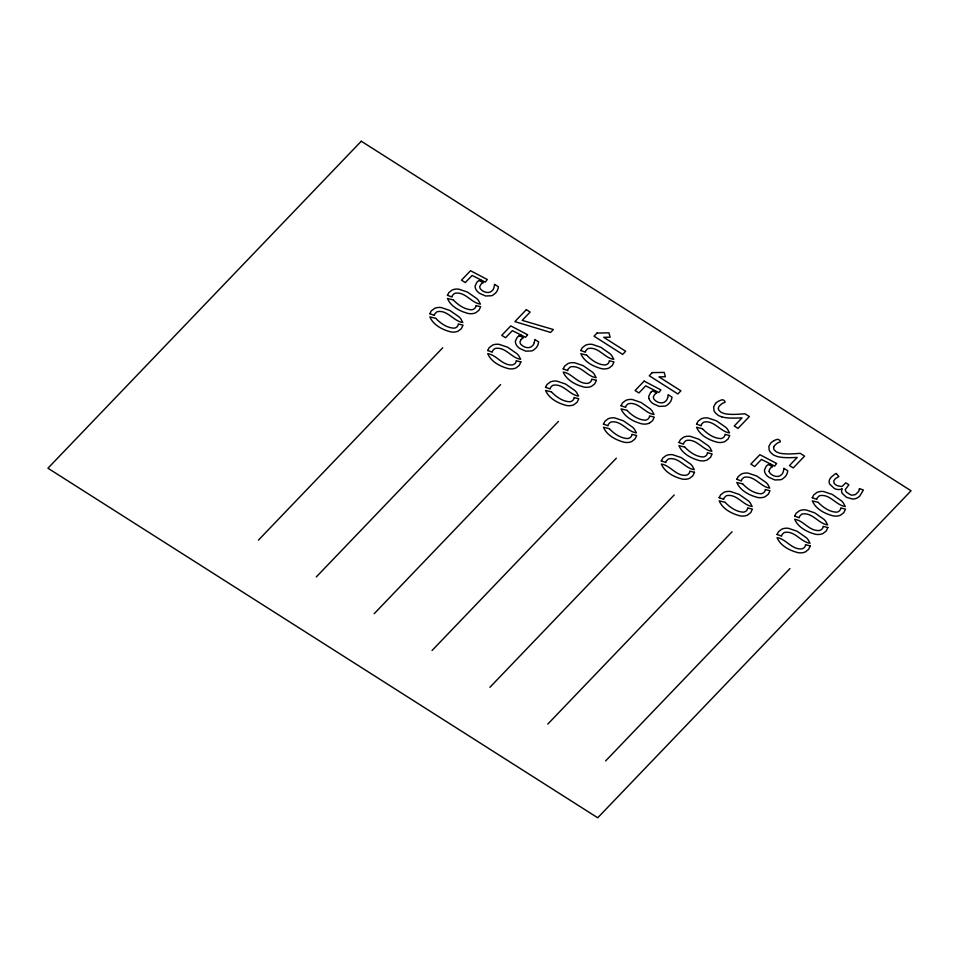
<?xml version="1.0" encoding="UTF-8"?>
<svg xmlns="http://www.w3.org/2000/svg" width="959" height="959" viewBox="0 0 959 959"><rect width="100%" height="100%" fill="white"/><g stroke="black" fill="none" stroke-linecap="round" stroke-linejoin="round"><path stroke-width="1.44" d="M521.205 339.474L520.102 341.464A5.658 4.1 18.6 0 0 520.126 342.747L520.246 343.19A4.951 3.584 18.6 0 0 520.965 344.425C523.794 347.578 529.464 349.244 532.653 345.66A10.705 7.756 18.6 0 0 533.528 344.437A16.063 11.628 18.6 0 0 534.283 342.555M715.582 403.391L713.64 406.796L713.964 410.476A10.022 7.252 18.6 0 0 715.546 413.029L717.823 415.067A8.727 6.317 18.6 0 0 718.962 415.762L721.719 416.853M258.427 540.133L442.734 347.781M316.29 576.934L500.61 384.583M374.166 613.724L558.474 421.373M432.029 650.526L616.349 458.174M489.905 687.315L674.213 494.964M547.781 724.105L732.089 531.765M605.644 760.907L789.964 568.555M650.957 392.219L651.377 391.835A15.536 11.244 18.6 0 1 652.635 390.876L656.783 393.01A12.527 9.075 18.6 0 0 654.577 394.688L653.463 396.678A5.658 4.1 18.6 0 0 653.487 397.961L653.606 398.393A4.951 3.584 18.6 0 0 654.326 399.627C657.155 402.792 662.825 404.458 666.002 400.874A10.705 7.756 18.6 0 0 666.889 399.651A16.063 11.628 18.6 0 0 667.644 397.757M649.435 423.087L652.635 420.605L654.242 417.117L649.447 415.93A5.023 3.632 18.6 0 1 649.399 416.973L648.752 418.256A8.343 6.042 18.6 0 1 647.996 419.011L647.745 419.215A6.977 5.059 18.6 0 1 646.258 419.958A5.251 3.8 18.6 0 1 645.191 420.174C638.155 419.886 631.753 415.331 627.006 410.392M453.343 299.939L447.469 298.489C450.898 306.748 460.116 311.399 468.388 313.509A12.407 8.979 18.6 0 0 471.133 313.725L471.78 313.701A11.208 8.116 18.6 0 0 475.832 312.694L479.021 310.213L480.639 306.736L475.832 305.549A5.023 3.632 18.6 0 1 475.796 306.58L475.149 307.875A8.343 6.042 18.6 0 1 474.393 308.63L474.13 308.822A6.977 5.059 18.6 0 1 472.643 309.565A5.251 3.8 18.6 0 1 471.588 309.793C464.54 309.505 458.138 304.95 453.391 300.011M586.692 355.142L580.83 353.691C584.259 361.951 593.477 366.602 601.749 368.712A12.407 8.979 18.6 0 0 604.494 368.927L605.129 368.903A11.208 8.116 18.6 0 0 609.181 367.908L612.381 365.427L613.988 361.939L609.193 360.764A5.023 3.632 18.6 0 1 609.145 361.795L608.497 363.077A8.343 6.042 18.6 0 1 607.742 363.833L607.491 364.036A6.977 5.059 18.6 0 1 605.992 364.78A5.251 3.8 18.6 0 1 604.937 364.995C597.901 364.708 591.499 360.152 586.752 355.214M435.722 318.316L429.86 316.878C433.288 325.125 442.507 329.776 450.778 331.898A12.407 8.979 18.6 0 0 453.523 332.102L454.158 332.078A11.208 8.116 18.6 0 0 458.21 331.083L461.411 328.601L463.017 325.113L458.222 323.938A5.023 3.632 18.6 0 1 458.174 324.969L457.527 326.264A8.343 6.042 18.6 0 1 456.772 327.007L456.52 327.211A6.977 5.059 18.6 0 1 455.022 327.954A5.251 3.8 18.6 0 1 453.967 328.17C446.93 327.882 440.529 323.327 435.782 318.388M626.946 410.32L621.084 408.87C624.513 417.129 633.731 421.78 642.003 423.89A12.407 8.979 18.6 0 0 644.748 424.106L645.383 424.082A11.208 8.116 18.6 0 0 649.435 423.087M702.432 428.733L696.57 427.282C699.998 435.542 709.216 440.193 717.488 442.303A12.407 8.979 18.6 0 0 720.233 442.519L720.868 442.495A11.208 8.116 18.6 0 0 724.92 441.5L728.121 439.018L729.727 435.53L724.932 434.343A5.023 3.632 18.6 0 1 724.884 435.386L724.237 436.669A8.343 6.042 18.6 0 1 723.482 437.424L723.23 437.628A6.977 5.059 18.6 0 1 721.743 438.371A5.251 3.8 18.6 0 1 720.677 438.587C713.64 438.299 707.239 433.744 702.491 428.805M551.461 391.907L545.599 390.457C549.028 398.716 558.246 403.367 566.517 405.477A12.407 8.979 18.6 0 0 569.262 405.693L569.898 405.669A11.208 8.116 18.6 0 0 573.95 404.674L577.15 402.193L578.756 398.704L573.962 397.529A5.023 3.632 18.6 0 1 573.914 398.56L573.266 399.843A8.343 6.042 18.6 0 1 572.511 400.598L572.259 400.802A6.977 5.059 18.6 0 1 570.773 401.545A5.251 3.8 18.6 0 1 569.706 401.761C562.669 401.473 556.268 396.918 551.521 391.979M684.822 447.11L678.96 445.671C682.388 453.919 691.595 458.582 699.878 460.692A12.407 8.979 18.6 0 0 702.611 460.895L703.259 460.883A11.208 8.116 18.6 0 0 707.31 459.876L710.499 457.395L712.117 453.919L707.31 452.732A5.023 3.632 18.6 0 1 707.274 453.763L706.627 455.057A8.343 6.042 18.6 0 1 705.872 455.813L705.608 456.004A6.977 5.059 18.6 0 1 704.122 456.748A5.251 3.8 18.6 0 1 703.067 456.975C696.03 456.688 689.617 452.121 684.87 447.194M609.337 428.697L603.475 427.258C606.903 435.506 616.11 440.169 624.393 442.279A12.407 8.979 18.6 0 0 627.126 442.495L627.773 442.471A11.208 8.116 18.6 0 0 631.825 441.464L635.014 438.982L636.632 435.506L631.825 434.319A5.023 3.632 18.6 0 1 631.789 435.35L631.142 436.645A8.343 6.042 18.6 0 1 630.387 437.4L630.123 437.592A6.977 5.059 18.6 0 1 628.636 438.335A5.251 3.8 18.6 0 1 627.582 438.563C620.545 438.275 614.132 433.708 609.385 428.781M818.171 502.324L812.309 500.874C815.737 509.133 824.956 513.784 833.227 515.894A12.407 8.979 18.6 0 0 835.972 516.11L836.62 516.086A11.208 8.116 18.6 0 0 840.659 515.091L843.86 512.609L845.466 509.121L840.671 507.934A5.023 3.632 18.6 0 1 840.635 508.977L839.976 510.26A8.343 6.042 18.6 0 1 839.233 511.015L838.969 511.207A6.977 5.059 18.6 0 1 837.483 511.95A5.251 3.8 18.6 0 1 836.416 512.178C829.379 511.89 822.978 507.335 818.231 502.396M742.686 483.911L736.824 482.461C740.252 490.72 749.47 495.371 757.742 497.481A12.407 8.979 18.6 0 0 760.487 497.697L761.134 497.673A11.208 8.116 18.6 0 0 765.174 496.678L768.375 494.197L769.981 490.708L765.186 489.522A5.023 3.632 18.6 0 1 765.15 490.564L764.491 491.847A8.343 6.042 18.6 0 1 763.748 492.602L763.484 492.794A6.977 5.059 18.6 0 1 761.997 493.537A5.251 3.8 18.6 0 1 760.931 493.765C753.894 493.477 747.493 488.922 742.745 483.983M725.076 502.288L719.214 500.85C722.642 509.097 731.861 513.76 740.132 515.87A12.407 8.979 18.6 0 0 742.865 516.074L743.513 516.05A11.208 8.116 18.6 0 0 747.564 515.055L750.753 512.574L752.371 509.097L747.564 507.91A5.023 3.632 18.6 0 1 747.529 508.941L746.881 510.236A8.343 6.042 18.6 0 1 746.126 510.979L745.862 511.183A6.977 5.059 18.6 0 1 744.376 511.926A5.251 3.8 18.6 0 1 743.321 512.142C736.284 511.866 729.871 507.299 725.124 502.36M480.795 279.824L485.266 282.138L487.28 279.525A23.927 17.334 18.6 0 0 486.8 279.249L470.521 270.726L461.495 280.148L465.295 282.569L472.104 275.461L480.687 279.764M483.168 282.629L479.032 280.496A15.536 11.244 18.6 0 0 477.762 281.455L477.342 281.826A19.228 13.929 18.6 0 0 476.851 282.306L475.149 285.938A9.914 7.181 18.6 0 0 475.436 288.227A10.165 7.36 18.6 0 0 477.067 291.092A10.609 7.684 18.6 0 0 479.836 293.478L485.578 295.995L491.488 295.744A9.746 7.061 18.6 0 0 493.406 294.785L495.503 293.046A17.586 12.743 18.6 0 0 496.906 291.236A19.012 13.762 18.6 0 0 497.757 289.426A23.388 16.938 18.6 0 0 498.201 287.856L498.38 286.777L494.496 284.308A24.059 17.418 18.6 0 1 493.993 287.364A16.063 11.628 18.6 0 1 493.274 289.258A10.705 7.756 18.6 0 1 492.399 290.493C489.198 294.065 483.54 292.411 480.711 289.246A4.951 3.584 18.6 0 1 479.991 288.012L479.872 287.568A5.658 4.1 18.6 0 1 479.848 286.285L480.95 284.296A12.527 9.075 18.6 0 1 483.168 282.617M521.049 335.003L525.52 337.316L527.654 334.763A23.927 17.334 18.6 0 0 527.054 334.427L510.775 325.904L501.749 335.326L505.549 337.748L512.358 330.639L520.941 334.943M770.149 463.808L774.62 466.11L776.634 463.497A23.927 17.334 18.6 0 0 776.143 463.221L759.876 454.698L750.837 464.12L754.649 466.542L761.446 459.433L770.041 463.748M519.287 335.674L523.422 337.808A12.527 9.075 18.6 0 0 521.216 339.474M772.522 466.601L768.387 464.468A15.536 11.244 18.6 0 0 767.116 465.427L766.697 465.81A19.228 13.929 18.6 0 0 766.205 466.278L764.503 469.922A9.914 7.181 18.6 0 0 764.779 472.2A10.165 7.36 18.6 0 0 766.421 475.065A10.609 7.684 18.6 0 0 769.19 477.45L774.932 479.979L780.83 479.716A9.746 7.061 18.6 0 0 782.748 478.757L784.858 477.019A17.586 12.743 18.6 0 0 786.248 475.208A19.012 13.762 18.6 0 0 787.111 473.398A23.388 16.938 18.6 0 0 787.555 471.84L787.735 470.749L783.851 468.28A24.059 17.418 18.6 0 1 783.347 471.337A16.063 11.628 18.6 0 1 782.628 473.243A10.705 7.756 18.6 0 1 781.753 474.465C778.552 478.038 772.894 476.383 770.065 473.219A4.951 3.584 18.6 0 1 769.346 471.984L769.226 471.552M769.226 471.552A5.658 4.1 18.6 0 1 769.202 470.258L770.305 468.268A12.527 9.075 18.6 0 1 772.51 466.601M773.865 446.738A5.418 3.92 18.6 0 0 773.661 448.332A5.586 4.052 18.6 0 0 774.237 449.867L776.334 451.869L779.607 453.139A23.999 17.382 18.6 0 0 783.863 453.751A45.181 32.714 18.6 0 0 788.562 453.943A78.89 57.132 18.6 0 0 793.201 453.823L800.226 453.343L804.577 456.112L793.249 467.932L789.473 465.547L797.217 457.467L790.264 457.671A80.136 58.031 18.6 0 1 788.082 457.671L785.817 457.623A40.038 28.998 18.6 0 1 781.249 457.275A20.523 14.864 18.6 0 1 776.946 456.412L774.189 455.321A8.727 6.317 18.6 0 1 773.038 454.626L770.772 452.588A10.022 7.252 18.6 0 1 769.19 450.035L768.866 446.355L770.808 442.95A19.863 14.385 18.6 0 1 774.189 440.601M773.877 446.75A7.864 5.694 18.6 0 1 774.68 445.491A38.444 27.835 18.6 0 1 775.999 444.221A17.034 12.335 18.6 0 1 777.737 442.914A6.701 4.855 18.6 0 1 779.068 442.351C782.4 442.291 778.36 437.927 776.334 439.666A15.248 11.04 18.6 0 0 774.153 440.577M721.719 416.865A20.523 14.864 18.6 0 0 726.023 417.704A40.038 28.998 18.6 0 0 730.59 418.064L732.856 418.112A80.136 58.031 18.6 0 0 735.05 418.112L742.002 417.908L734.258 425.988L738.022 428.385L749.351 416.554L744.999 413.785L737.986 414.264A78.89 57.132 18.6 0 1 733.335 414.384A45.181 32.714 18.6 0 1 728.636 414.204A23.999 17.382 18.6 0 1 724.393 413.593L721.108 412.31L718.998 410.32A5.586 4.052 18.6 0 1 718.423 408.774M718.435 408.774A5.418 3.92 18.6 0 1 718.639 407.179A7.864 5.694 18.6 0 1 719.454 405.933A38.444 27.835 18.6 0 1 720.772 404.662A17.034 12.335 18.6 0 1 722.523 403.355A6.701 4.855 18.6 0 1 723.853 402.792C727.174 402.732 723.134 398.369 721.108 400.119A15.248 11.04 18.6 0 0 718.926 401.018A19.863 14.385 18.6 0 0 715.558 403.379M650.957 392.219A19.228 13.929 18.6 0 0 650.466 392.699L648.764 396.331A9.914 7.181 18.6 0 0 649.039 398.608M649.051 398.608A10.165 7.36 18.6 0 0 650.67 401.473A10.609 7.684 18.6 0 0 653.451 403.859L659.193 406.388L665.09 406.125A9.746 7.061 18.6 0 0 667.008 405.166L669.118 403.427A17.586 12.743 18.6 0 0 670.509 401.617A19.012 13.762 18.6 0 0 671.372 399.819A23.388 16.938 18.6 0 0 671.803 398.249L671.995 397.158L668.111 394.688A24.059 17.418 18.6 0 1 667.608 397.745M534.247 342.543A24.059 17.418 18.6 0 0 534.786 339.486L538.646 341.955L538.443 343.034A23.388 16.938 18.6 0 1 537.999 344.605A19.012 13.762 18.6 0 1 537.148 346.403A17.586 12.743 18.6 0 1 535.757 348.225L533.66 349.963A9.746 7.061 18.6 0 1 531.742 350.922L525.832 351.174L520.102 348.656A10.609 7.684 18.6 0 1 517.321 346.271A10.165 7.36 18.6 0 1 515.69 343.406A9.914 7.181 18.6 0 1 515.415 341.116L517.105 337.484A19.228 13.929 18.6 0 1 517.608 337.005L518.016 336.633A15.536 11.244 18.6 0 1 519.287 335.674M859.36 489.378L859.276 490.037A5.334 3.86 18.6 0 1 859.132 490.433L858.784 491.092A15.596 11.292 18.6 0 1 858.245 491.883L855.488 494.544L852.275 495.168A5.934 4.292 18.6 0 1 850.573 494.808L846.593 492.315A6.054 4.387 18.6 0 1 845.562 490.696A4.531 3.273 18.6 0 1 845.37 489.426L848.883 484.822L845.754 482.797L842.937 485.674A4.963 3.584 18.6 0 1 841.463 486.501L837.159 485.65A12.455 9.015 18.6 0 1 836.14 485.038A12.155 8.811 18.6 0 1 834.917 484.127A3.56 2.577 18.6 0 1 834.078 483.168L833.755 481.322A5.334 3.86 18.6 0 1 833.97 480.615L834.905 479.272A20.043 14.517 18.6 0 1 835.733 478.421L838.873 476.551L836.248 473.422A39.211 28.398 18.6 0 0 835.037 474.082L831.345 477.031A15.907 11.52 18.6 0 0 829.571 479.62L829.247 480.651A9.182 6.653 18.6 0 0 829.187 482.413A8.068 5.838 18.6 0 0 829.763 484.211L834.462 488.551A6.281 4.555 18.6 0 0 836.02 489.15A7.732 5.598 18.6 0 0 838.442 489.534A7.684 5.562 18.6 0 0 840.599 489.33A8.535 6.174 18.6 0 0 841.079 489.198L842.206 488.718A6.425 4.651 18.6 0 0 841.834 489.462L841.618 490.325A7.3 5.286 18.6 0 0 841.678 491.799L841.81 492.339A8.032 5.814 18.6 0 0 842.278 493.429L846.449 497.277L852.467 499.028A8.643 6.257 18.6 0 0 855.188 498.704A12.371 8.955 18.6 0 0 857.346 497.853A13.702 9.914 18.6 0 0 858.868 496.846A19.719 14.277 18.6 0 0 859.779 496.031L863.364 490.001L859.348 488.575A7.013 5.083 18.6 0 0 859.36 489.282L859.36 489.378M520.893 361.915L519.275 365.391L516.086 367.872A11.208 8.116 18.6 0 1 512.034 368.879L511.387 368.903A12.407 8.979 18.6 0 1 508.654 368.688C500.37 366.578 491.164 361.915 487.723 353.667C496.57 354.926 502.096 365.391 511.842 364.971A5.251 3.8 18.6 0 0 512.897 364.744A6.977 5.059 18.6 0 0 514.384 364L514.647 363.809A8.343 6.042 18.6 0 0 515.403 363.053L516.05 361.759A5.023 3.632 18.6 0 0 516.086 360.728L520.893 361.915M596.378 380.327L594.76 383.804L591.571 386.285A11.208 8.116 18.6 0 1 587.519 387.292L586.872 387.316A12.407 8.979 18.6 0 1 584.139 387.1C575.856 384.991 566.649 380.327 563.209 372.08C572.055 373.339 577.582 383.804 587.328 383.384A5.251 3.8 18.6 0 0 588.382 383.156A6.977 5.059 18.6 0 0 589.869 382.413L590.133 382.221A8.343 6.042 18.6 0 0 590.888 381.466L591.535 380.172A5.023 3.632 18.6 0 0 591.571 379.141L596.378 380.327M694.508 472.296L692.889 475.784L689.689 478.265A11.208 8.116 18.6 0 1 685.649 479.26L685.002 479.284A12.407 8.979 18.6 0 1 682.257 479.068C673.985 476.959 664.767 472.308 661.338 464.048C670.185 465.307 675.699 475.772 685.445 475.352A5.251 3.8 18.6 0 0 686.512 475.125A6.977 5.059 18.6 0 0 687.999 474.381L688.262 474.19A8.343 6.042 18.6 0 0 689.006 473.434L689.665 472.152A5.023 3.632 18.6 0 0 689.701 471.109L694.508 472.296M810.247 545.887L808.629 549.375L805.428 551.857A11.208 8.116 18.6 0 1 801.388 552.852L800.741 552.875A12.407 8.979 18.6 0 1 797.996 552.66C789.725 550.55 780.506 545.899 777.078 537.639C785.924 538.898 791.439 549.363 801.197 548.944A5.251 3.8 18.6 0 0 802.251 548.716A6.977 5.059 18.6 0 0 803.738 547.973L804.002 547.781A8.343 6.042 18.6 0 0 804.745 547.026L805.404 545.743A5.023 3.632 18.6 0 0 805.44 544.7L810.247 545.887M827.857 527.51L826.238 530.986L823.05 533.468A11.208 8.116 18.6 0 1 818.998 534.475L818.351 534.487A12.407 8.979 18.6 0 1 815.618 534.283C807.346 532.173 798.128 527.51 794.699 519.263C803.534 520.521 809.06 530.974 818.806 530.555A5.251 3.8 18.6 0 0 819.861 530.339A6.977 5.059 18.6 0 0 821.348 529.596L821.611 529.392A8.343 6.042 18.6 0 0 822.366 528.649L823.014 527.354A5.023 3.632 18.6 0 0 823.05 526.323L827.857 527.51M429.812 313.713L434.463 315.391A6.245 4.519 18.6 0 1 434.859 313.797L436.489 312.143A6.845 4.963 18.6 0 1 437.676 311.579C447.745 309.973 453.703 321.361 462.801 322.488L460.847 318.868A18.976 13.75 18.6 0 0 459.193 316.997L449.807 310.44L441.236 307.551A12.215 8.847 18.6 0 0 439.21 307.431A11.34 8.211 18.6 0 0 434.487 308.45L431.298 310.896L429.812 313.713M447.433 295.336L452.073 297.014A6.245 4.519 18.6 0 1 452.468 295.42L454.098 293.754A6.845 4.963 18.6 0 1 455.297 293.202C465.355 291.584 471.325 302.972 480.411 304.099L478.469 300.491A18.976 13.75 18.6 0 0 476.803 298.609L467.429 292.063L458.846 289.174A12.215 8.847 18.6 0 0 456.82 289.055A11.34 8.211 18.6 0 0 452.097 290.062L448.92 292.507L447.433 295.336M487.687 350.514L492.327 352.193A6.245 4.519 18.6 0 1 492.734 350.598L494.353 348.932A6.845 4.963 18.6 0 1 495.551 348.381C505.621 346.762 511.579 358.151 520.665 359.277L518.723 355.669A18.976 13.75 18.6 0 0 517.057 353.787L507.683 347.23L499.1 344.353A12.215 8.847 18.6 0 0 497.074 344.233A11.34 8.211 18.6 0 0 492.351 345.24L489.174 347.685L487.687 350.514M545.551 387.304L550.202 388.982A6.245 4.519 18.6 0 1 550.598 387.388L552.228 385.734A6.845 4.963 18.6 0 1 553.415 385.17C563.484 383.564 569.442 394.952 578.541 396.067L576.587 392.459A18.976 13.75 18.6 0 0 574.932 390.589L565.546 384.032L556.975 381.143A12.215 8.847 18.6 0 0 554.949 381.023A11.34 8.211 18.6 0 0 550.226 382.042L547.038 384.487L545.551 387.304M563.173 368.927L567.812 370.606A6.245 4.519 18.6 0 1 568.207 369.011L569.838 367.345A6.845 4.963 18.6 0 1 571.037 366.782C581.106 365.175 587.064 376.563 596.15 377.69L594.208 374.082A18.976 13.75 18.6 0 0 592.542 372.2L583.168 365.643L574.585 362.754A12.215 8.847 18.6 0 0 572.559 362.646A11.34 8.211 18.6 0 0 567.836 363.653L564.659 366.098L563.173 368.927M580.782 350.538L585.434 352.217A6.245 4.519 18.6 0 1 585.829 350.622L587.459 348.968A6.845 4.963 18.6 0 1 588.646 348.405C598.716 346.798 604.673 358.187 613.772 359.301L611.818 355.693A18.976 13.75 18.6 0 0 610.152 353.823L600.778 347.266L592.206 344.377A12.215 8.847 18.6 0 0 590.181 344.257A11.34 8.211 18.6 0 0 585.446 345.276L582.269 347.721L580.782 350.538M603.427 424.106L608.078 425.784A6.245 4.519 18.6 0 1 608.474 424.19L610.092 422.523A6.845 4.963 18.6 0 1 611.291 421.96C621.36 420.354 627.318 431.742 636.404 432.869L634.462 429.248A18.976 13.75 18.6 0 0 632.796 427.378L623.422 420.821L614.839 417.932A12.215 8.847 18.6 0 0 612.825 417.812A11.34 8.211 18.6 0 0 608.09 418.831L604.913 421.277L603.427 424.106M621.036 405.717L625.688 407.395A6.245 4.519 18.6 0 1 626.083 405.801L627.713 404.147A6.845 4.963 18.6 0 1 628.9 403.583C638.97 401.977 644.928 413.365 654.026 414.48L652.072 410.872A18.976 13.75 18.6 0 0 650.418 409.002L641.032 402.444L632.461 399.555A12.215 8.847 18.6 0 0 630.435 399.435A11.34 8.211 18.6 0 0 625.712 400.454L622.523 402.888L621.036 405.717M661.29 460.895L665.942 462.574A6.245 4.519 18.6 0 1 666.337 460.979L667.967 459.325A6.845 4.963 18.6 0 1 669.154 458.762C679.224 457.155 685.182 468.543 694.28 469.658L692.326 466.05A18.976 13.75 18.6 0 0 690.672 464.18L681.298 457.623L672.715 454.734A12.215 8.847 18.6 0 0 670.689 454.614A11.34 8.211 18.6 0 0 665.966 455.633L662.789 458.066L661.29 460.895M678.912 442.519L683.563 444.197A6.245 4.519 18.6 0 1 683.959 442.602L685.577 440.936A6.845 4.963 18.6 0 1 686.776 440.373C696.845 438.766 702.803 450.155 711.89 451.281L709.948 447.661A18.976 13.75 18.6 0 0 708.281 445.791L698.907 439.234L690.324 436.345A12.215 8.847 18.6 0 0 688.31 436.225A11.34 8.211 18.6 0 0 683.575 437.244L680.399 439.69L678.912 442.519M696.522 424.13L701.173 425.808A6.245 4.519 18.6 0 1 701.568 424.214L703.199 422.559A6.845 4.963 18.6 0 1 704.385 421.996C714.455 420.39 720.413 431.778 729.511 432.893L727.557 429.284A18.976 13.75 18.6 0 0 725.903 427.414L716.517 420.857L707.946 417.968A12.215 8.847 18.6 0 0 705.92 417.848A11.34 8.211 18.6 0 0 701.197 418.867L698.008 421.301L696.522 424.13M719.166 497.685L723.817 499.363A6.245 4.519 18.6 0 1 724.213 497.781L725.831 496.115A6.845 4.963 18.6 0 1 727.03 495.551C737.099 493.945 743.057 505.333 752.144 506.46L750.202 502.84A18.976 13.75 18.6 0 0 748.535 500.97L739.161 494.412L730.59 491.523A12.215 8.847 18.6 0 0 728.564 491.404A11.34 8.211 18.6 0 0 723.829 492.423L720.653 494.868L719.166 497.685M736.776 479.308L741.427 480.986A6.245 4.519 18.6 0 1 741.822 479.392L743.453 477.738A6.845 4.963 18.6 0 1 744.64 477.174C754.709 475.556 760.667 486.956 769.765 488.071L767.811 484.463A18.976 13.75 18.6 0 0 766.157 482.581L756.783 476.036L748.2 473.147A12.215 8.847 18.6 0 0 746.174 473.027A11.34 8.211 18.6 0 0 741.451 474.046L738.274 476.479L736.776 479.308M777.042 534.487L781.681 536.165A6.245 4.519 18.6 0 1 782.076 534.571L783.707 532.916A6.845 4.963 18.6 0 1 784.906 532.353C794.963 530.735 800.921 542.135 810.019 543.25L808.077 539.641A18.976 13.75 18.6 0 0 806.411 537.759L797.037 531.214L788.454 528.325A12.215 8.847 18.6 0 0 786.428 528.205A11.34 8.211 18.6 0 0 781.705 529.224L778.528 531.658L777.042 534.487M794.651 516.098L799.303 517.776A6.245 4.519 18.6 0 1 799.698 516.194L801.316 514.527A6.845 4.963 18.6 0 1 802.515 513.964C812.585 512.358 818.542 523.746 827.629 524.873L825.687 521.252A18.976 13.75 18.6 0 0 824.021 519.382L814.647 512.825L806.075 509.936A12.215 8.847 18.6 0 0 804.05 509.816A11.34 8.211 18.6 0 0 799.315 510.835L796.138 513.281L794.651 516.098M812.261 497.721L816.912 499.399A6.245 4.519 18.6 0 1 817.308 497.805L818.938 496.151A6.845 4.963 18.6 0 1 820.125 495.587C830.194 493.969 836.152 505.369 845.251 506.484L843.297 502.876A18.976 13.75 18.6 0 0 841.642 500.994L832.268 494.448L823.685 491.559A12.215 8.847 18.6 0 0 821.659 491.44A11.34 8.211 18.6 0 0 816.936 492.458L813.747 494.892L812.261 497.721M361.279 141.225L47.95 468.22L597.721 817.775L911.05 490.78L361.279 141.225M526.335 309.661L514.887 321.613L550.586 332.425L553.355 329.536L522.199 320.366L530.147 312.083L526.335 309.661M597.049 333.049L594.029 336.201L622.655 354.398L625.676 351.258L603.726 337.304L610.152 337.184L608.941 332.845L597.049 333.049M644.124 381.107L635.098 390.529L638.91 392.95L645.707 385.854L658.881 392.519L660.895 389.905A23.927 17.334 18.6 0 0 660.403 389.63L644.124 381.107M652.264 372.607L649.255 375.76L677.881 393.957L680.89 390.816L658.953 376.863L665.366 376.743L664.155 372.404L652.264 372.607"/></g></svg>
